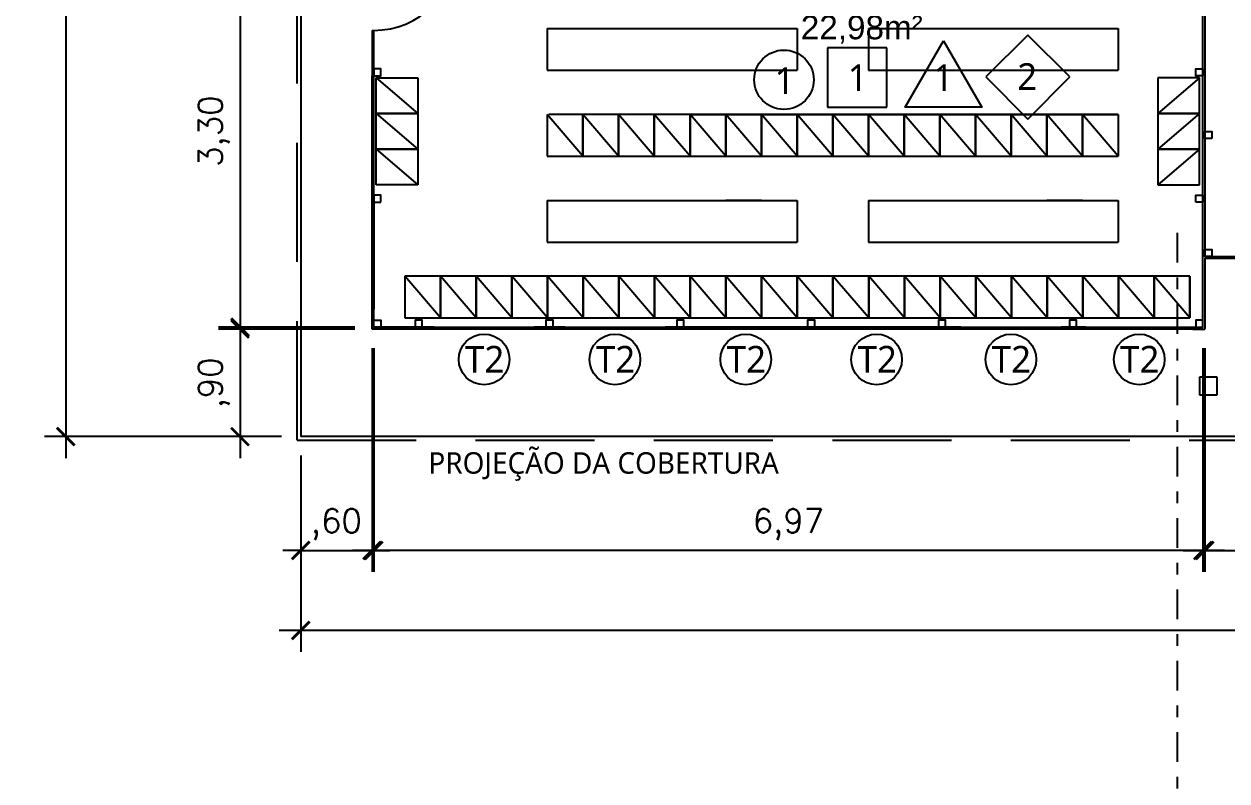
# Model space of a CAD drawing. Header units: millimetres. Extents: x 260 to 453, y 660 to 898.
# Drawn here: x 302.98 to 313.09, y 734.2 to 740.56 of the extents above; entities that cross this region are included whole.
import ezdxf
from ezdxf.enums import TextEntityAlignment as Align

# ---------------------------------------------------------------- set-up
doc = ezdxf.new("R2010")
doc.units = ezdxf.units.MM
for name, pattern in [('ACAD_ISO10W100', [18, 12, -3, 0, -3]), ('DASHDOT', [1, 0.5, -0.25, 0, -0.25]), ('JIS_02_2.0', [3, 2, -1])]:
    doc.linetypes.add(name, pattern=pattern)
for name, color, linetype in [('AR_COTAS', 1, 'Continuous'), ('AR_DIVISÓRIAS', 3, 'Continuous'), ('AR_JANELAS', 254, 'Continuous'), ('AR_SIMBOLOS', 1, 'Continuous'), ('CANT-COMPESADO E ESTR MADEIRA', 3, 'Continuous'), ('CANT-MOBILIARIO', 254, 'Continuous'), ('CANT-PISO', 1, 'Continuous'), ('CANT-PROJ', 252, 'JIS_02_2.0'), ('CANT-TEXTO', 2, 'Continuous'), ('TEXT1', 3, 'ACAD_ISO10W100'), ('texto', 2, 'Continuous')]:
    doc.layers.add(name, color=color, linetype=linetype)
doc.styles.add('arial', font='arial.ttf')
doc.styles.add('ROMANS', font='romans.shx')
doc.styles.add('TREBUCHET', font='trebuc.ttf')
doc.dimstyles.new('ESCALA 1.100', dxfattribs={"dimtxt": 0.2, "dimasz": 0.15, "dimexe": 0.18, "dimexo": 0.16, "dimgap": 0.1, "dimtad": 1, "dimzin": 4, "dimtxsty": 'ROMANS', "dimblk": 'ARCHTICK', "dimcen": 2.5, "dimdle": 0.18, "dimclrd": 256, "dimclre": 256, "dimclrt": 2, "dimazin": 0, "dimtfac": 1, "dimtix": 1, "dimtmove": 2, "dimatfit": 3, "dimldrblk": 'ARCHTICK', "dimfxl": 1, "dimtolj": 1, "dimtzin": 0, "dimlwd": -1, "dimlwe": -1, "dimarcsym": 0})

# ---------------------------------------------------------------- blocks, each defined once
blk = doc.blocks.new('_ArchTick')
at = {"color": 0, "const_width": 0.15}
blk.add_lwpolyline([(-0.5, -0.5), (0.5, 0.5)], dxfattribs=at)
blk = doc.blocks.new('*D22')
at = {"layer": 'AR_COTAS', "transparency": 16777216}
for p, q in [((316.267, 738.432), (316.267, 735.954)), ((312.907, 737.837), (312.907, 735.954)), ((312.727, 736.134), (316.447, 736.134))]:
    blk.add_line(p, q, dxfattribs=at)
at = {"layer": 'Defpoints', "color": 0, "transparency": 16777216}
for p in [(316.267, 738.592), (312.907, 737.997), (316.267, 736.134)]:
    blk.add_point(p, dxfattribs=at)
at = {"layer": 'AR_COTAS', "transparency": 16777216, "xscale": 0.15, "yscale": 0.15, "zscale": 0.15, "rotation": 180}
blk.add_blockref('_ArchTick', (312.907, 736.134), dxfattribs=at)
at = {"layer": 'AR_COTAS', "transparency": 16777216, "xscale": 0.15, "yscale": 0.15, "zscale": 0.15}
blk.add_blockref('_ArchTick', (316.267, 736.134), dxfattribs=at)
at = {"layer": 'AR_COTAS', "color": 2, "transparency": 16777216, "insert": (314.839, 736.354), "char_height": 0.2, "attachment_point": 5, "style": 'ROMANS'}
blk.add_mtext('\\A1;3,36', dxfattribs=at)
blk = doc.blocks.new('*D32')
at = {"layer": 'AR_COTAS', "transparency": 16777216}
for p, q in [((305.907, 737.837), (305.907, 735.954)), ((305.307, 736.932), (305.307, 735.954)), ((305.307, 736.134), (305.157, 736.134)), ((305.307, 736.134), (305.907, 736.134)), ((305.907, 736.134), (306.057, 736.134))]:
    blk.add_line(p, q, dxfattribs=at)
at = {"layer": 'Defpoints', "color": 0, "transparency": 16777216}
for p in [(305.907, 737.997), (305.307, 737.092), (305.907, 736.134)]:
    blk.add_point(p, dxfattribs=at)
at = {"layer": 'AR_COTAS', "transparency": 16777216, "xscale": 0.15, "yscale": 0.15, "zscale": 0.15}
blk.add_blockref('_ArchTick', (305.307, 736.134), dxfattribs=at)
at = {"layer": 'AR_COTAS', "transparency": 16777216, "xscale": 0.15, "yscale": 0.15, "zscale": 0.15, "rotation": 180}
blk.add_blockref('_ArchTick', (305.907, 736.134), dxfattribs=at)
at = {"layer": 'AR_COTAS', "color": 2, "transparency": 16777216, "insert": (305.607, 736.353), "char_height": 0.2, "attachment_point": 5, "style": 'ROMANS'}
blk.add_mtext('\\A1;,60', dxfattribs=at)
blk = doc.blocks.new('*D35')
at = {"layer": 'AR_COTAS', "transparency": 16777216}
for p, q in [((305.922, 737.837), (305.922, 735.954)), ((312.892, 737.837), (312.892, 735.954)), ((313.072, 736.134), (305.742, 736.134))]:
    blk.add_line(p, q, dxfattribs=at)
at = {"layer": 'Defpoints', "color": 0, "transparency": 16777216}
for p in [(305.922, 737.997), (312.892, 737.997), (305.922, 736.134)]:
    blk.add_point(p, dxfattribs=at)
at = {"layer": 'AR_COTAS', "transparency": 16777216, "xscale": 0.15, "yscale": 0.15, "zscale": 0.15, "rotation": 180}
blk.add_blockref('_ArchTick', (305.922, 736.134), dxfattribs=at)
at = {"layer": 'AR_COTAS', "transparency": 16777216, "xscale": 0.15, "yscale": 0.15, "zscale": 0.15}
blk.add_blockref('_ArchTick', (312.892, 736.134), dxfattribs=at)
at = {"layer": 'AR_COTAS', "color": 2, "transparency": 16777216, "insert": (309.407, 736.353), "char_height": 0.2, "attachment_point": 5, "style": 'ROMANS'}
blk.add_mtext('\\A1;6,97', dxfattribs=at)
blk = doc.blocks.new('*D36')
at = {"layer": 'AR_COTAS', "transparency": 16777216}
for p, q in [((305.307, 736.932), (305.307, 735.281)), ((339.182, 736.932), (339.182, 735.281)), ((339.362, 735.461), (305.127, 735.461))]:
    blk.add_line(p, q, dxfattribs=at)
at = {"layer": 'Defpoints', "color": 0, "transparency": 16777216}
for p in [(305.307, 737.092), (339.182, 737.092), (305.307, 735.461)]:
    blk.add_point(p, dxfattribs=at)
at = {"layer": 'AR_COTAS', "transparency": 16777216, "xscale": 0.15, "yscale": 0.15, "zscale": 0.15, "rotation": 180}
blk.add_blockref('_ArchTick', (305.307, 735.461), dxfattribs=at)
at = {"layer": 'AR_COTAS', "transparency": 16777216, "xscale": 0.15, "yscale": 0.15, "zscale": 0.15}
blk.add_blockref('_ArchTick', (339.182, 735.461), dxfattribs=at)
at = {"layer": 'AR_COTAS', "color": 2, "transparency": 16777216, "insert": (322.244, 735.68), "char_height": 0.2, "attachment_point": 5, "style": 'ROMANS'}
blk.add_mtext('\\A1;33,88', dxfattribs=at)
blk = doc.blocks.new('*D37')
at = {"layer": 'AR_COTAS', "transparency": 16777216}
for p, q in [((303.332, 748.462), (303.332, 736.912)), ((304.647, 748.282), (303.152, 748.282)), ((305.147, 737.092), (303.152, 737.092))]:
    blk.add_line(p, q, dxfattribs=at)
at = {"layer": 'Defpoints', "color": 0, "transparency": 16777216}
for p in [(304.807, 748.282), (303.332, 737.092), (305.307, 737.092)]:
    blk.add_point(p, dxfattribs=at)
at = {"layer": 'AR_COTAS', "transparency": 16777216, "xscale": 0.15, "yscale": 0.15, "zscale": 0.15}
for p, rotation in [((303.332, 748.282), 90), ((303.332, 737.092), 270)]:
    blk.add_blockref('_ArchTick', p, dxfattribs=dict(at, rotation=rotation))
at = {"layer": 'AR_COTAS', "color": 2, "transparency": 16777216, "insert": (303.113, 742.687), "char_height": 0.2, "attachment_point": 5, "rotation": 90, "style": 'ROMANS'}
blk.add_mtext('\\A1;11,19', dxfattribs=at)
blk = doc.blocks.new('*D83')
at = {"layer": 'AR_COTAS', "transparency": 16777216}
for p, q in [((304.797, 741.489), (304.797, 737.832)), ((305.762, 741.309), (304.617, 741.309)), ((305.762, 738.012), (304.617, 738.012))]:
    blk.add_line(p, q, dxfattribs=at)
at = {"layer": 'Defpoints', "color": 0, "transparency": 16777216}
for p in [(305.922, 741.309), (304.797, 738.012), (305.922, 738.012)]:
    blk.add_point(p, dxfattribs=at)
at = {"layer": 'AR_COTAS', "transparency": 16777216, "xscale": 0.15, "yscale": 0.15, "zscale": 0.15}
for p, rotation in [((304.797, 741.309), 90), ((304.797, 738.012), 270)]:
    blk.add_blockref('_ArchTick', p, dxfattribs=dict(at, rotation=rotation))
at = {"layer": 'AR_COTAS', "color": 2, "transparency": 16777216, "insert": (304.578, 739.661), "char_height": 0.2, "attachment_point": 5, "rotation": 90, "style": 'ROMANS'}
blk.add_mtext('\\A1;3,30', dxfattribs=at)
blk = doc.blocks.new('*D43')
at = {"layer": 'AR_COTAS', "transparency": 16777216}
for p, q in [((304.797, 738.177), (304.797, 736.912)), ((305.762, 737.997), (304.617, 737.997)), ((305.147, 737.092), (304.617, 737.092))]:
    blk.add_line(p, q, dxfattribs=at)
at = {"layer": 'Defpoints', "color": 0, "transparency": 16777216}
for p in [(305.922, 737.997), (304.797, 737.092), (305.307, 737.092)]:
    blk.add_point(p, dxfattribs=at)
at = {"layer": 'AR_COTAS', "transparency": 16777216, "xscale": 0.15, "yscale": 0.15, "zscale": 0.15}
for p, rotation in [((304.797, 737.997), 90), ((304.797, 737.092), 270)]:
    blk.add_blockref('_ArchTick', p, dxfattribs=dict(at, rotation=rotation))
at = {"layer": 'AR_COTAS', "color": 2, "transparency": 16777216, "insert": (304.578, 737.544), "char_height": 0.2, "attachment_point": 5, "rotation": 90, "style": 'ROMANS'}
blk.add_mtext('\\A1;,90', dxfattribs=at)

msp = doc.modelspace()

# ---------------------------------------------------------------- linework, layer by layer
at = {"layer": 'AR_DIVISÓRIAS', "ltscale": 0.5}
for p, q in [((312.892, 738.012), (312.892, 747.667)), ((312.907, 747.667), (312.907, 738.607)), ((305.907, 740.509), (305.922, 740.509)), ((305.907, 740.509), (305.907, 740.127)), ((305.922, 740.127), (305.922, 740.509)), ((305.907, 738.164), (305.907, 740.127)), ((305.922, 739.227), (305.922, 740.127)), ((305.907, 739.227), (305.907, 739.064)), ((305.922, 739.064), (305.922, 739.227)), ((305.922, 739.064), (305.922, 738.164)), ((312.907, 738.607), (315.407, 738.607)), ((312.907, 738.592), (314.917, 738.592)), ((312.907, 738.592), (312.907, 737.997)), ((305.907, 737.997), (305.907, 738.164)), ((305.922, 738.012), (305.922, 738.164)), ((306.428, 738.012), (305.922, 738.012)), ((306.299, 738.012), (306.299, 737.997)), ((306.428, 737.997), (306.428, 738.012)), ((307.528, 738.012), (307.271, 738.012)), ((307.271, 737.997), (307.271, 738.012)), ((307.528, 737.997), (307.528, 738.012)), ((310.857, 738.012), (308.371, 738.012)), ((308.371, 737.997), (308.371, 738.012)), ((309.728, 737.997), (309.728, 738.012)), ((310.571, 737.997), (310.571, 738.012)), ((310.857, 737.997), (310.857, 738.012)), ((311.907, 738.012), (311.699, 738.012)), ((311.699, 737.997), (311.699, 738.012)), ((311.907, 737.997), (311.907, 738.012)), ((312.807, 738.012), (312.807, 737.997)), ((306.428, 737.997), (305.907, 737.997)), ((307.528, 737.997), (307.271, 737.997)), ((310.857, 737.997), (308.371, 737.997)), ((311.907, 737.997), (311.699, 737.997))]:
    msp.add_line(p, q, dxfattribs=at)
at = {"layer": 'AR_JANELAS', "ltscale": 0.5}
for p, q in [((305.942, 739.511), (305.942, 739.811)), ((312.862, 739.511), (312.862, 739.811)), ((306.428, 738.012), (307.271, 738.012)), ((307.528, 738.012), (308.371, 738.012)), ((308.628, 738.012), (309.471, 738.012)), ((309.728, 738.012), (310.571, 738.012)), ((310.857, 738.012), (311.699, 738.012)), ((311.907, 738.012), (312.807, 738.012)), ((307.271, 737.997), (306.428, 737.997)), ((308.371, 737.997), (307.528, 737.997)), ((309.471, 737.997), (308.628, 737.997)), ((310.571, 737.997), (309.728, 737.997)), ((311.699, 737.997), (310.857, 737.997)), ((312.807, 737.997), (311.907, 737.997))]:
    msp.add_line(p, q, dxfattribs=at)
at = {"layer": 'AR_SIMBOLOS'}
for centre in [(306.849, 737.741), (307.949, 737.741), (309.049, 737.741), (310.149, 737.741), (311.278, 737.741), (312.357, 737.741)]:
    msp.add_circle(centre, 0.213, dxfattribs=at)
at = {"layer": 'CANT-COMPESADO E ESTR MADEIRA', "ltscale": 0.5}
for p, q in [((312.807, 738.012), (312.892, 738.012)), ((312.807, 737.997), (312.907, 737.997)), ((313.012, 737.592), (312.862, 737.592)), ((312.862, 737.592), (312.862, 737.442)), ((313.012, 737.442), (313.012, 737.592)), ((312.862, 737.442), (313.012, 737.442))]:
    msp.add_line(p, q, dxfattribs=at)
for points in [[(305.922, 740.127), (305.982, 740.127), (305.982, 740.187), (305.922, 740.187)], [(312.892, 740.127), (312.832, 740.127), (312.832, 740.187), (312.892, 740.187)], [(312.967, 739.599), (312.907, 739.599), (312.907, 739.659), (312.967, 739.659)], [(305.982, 739.064), (305.982, 739.124), (305.922, 739.124), (305.922, 739.064)], [(312.832, 739.064), (312.832, 739.124), (312.892, 739.124), (312.892, 739.064)], [(312.967, 738.607), (312.907, 738.607), (312.907, 738.667), (312.967, 738.667)], [(305.982, 738.012), (305.922, 738.012), (305.922, 738.072), (305.982, 738.072)], [(306.269, 738.012), (306.329, 738.012), (306.329, 738.072), (306.269, 738.072)], [(307.369, 738.012), (307.429, 738.012), (307.429, 738.072), (307.369, 738.072)], [(308.469, 738.012), (308.529, 738.012), (308.529, 738.072), (308.469, 738.072)], [(309.569, 738.012), (309.629, 738.012), (309.629, 738.072), (309.569, 738.072)], [(310.669, 738.012), (310.729, 738.012), (310.729, 738.072), (310.669, 738.072)], [(311.769, 738.012), (311.829, 738.012), (311.829, 738.072), (311.769, 738.072)], [(312.832, 738.012), (312.892, 738.012), (312.892, 738.072), (312.832, 738.072)]]:
    msp.add_lwpolyline(points, close=True, dxfattribs=at)
at = {"layer": 'CANT-COMPESADO E ESTR MADEIRA', "color": 254, "ltscale": 0.5}
msp.add_arc((305.922, 741.209), 0.7, 270, 358.7727, dxfattribs=at)
at = {"layer": 'CANT-MOBILIARIO', "ltscale": 0.5}
for p, q in [((307.38, 740.525), (307.38, 740.175)), ((307.38, 740.525), (309.48, 740.525)), ((309.48, 740.525), (309.48, 740.175)), ((310.08, 740.525), (310.08, 740.175)), ((310.08, 740.525), (312.18, 740.525)), ((312.18, 740.525), (312.18, 740.175)), ((307.38, 740.175), (309.48, 740.175)), ((310.08, 740.175), (312.18, 740.175)), ((305.942, 740.111), (306.292, 740.111)), ((305.942, 739.811), (305.942, 740.111)), ((305.942, 740.111), (306.292, 739.811)), ((306.292, 740.111), (306.292, 739.811)), ((312.862, 740.111), (312.512, 740.111)), ((312.512, 740.111), (312.512, 739.811)), ((312.862, 740.111), (312.512, 739.811)), ((312.862, 739.811), (312.862, 740.111)), ((306.292, 739.811), (305.942, 739.811)), ((305.942, 739.811), (306.292, 739.811)), ((305.942, 739.811), (306.292, 739.511)), ((306.292, 739.811), (306.292, 739.511)), ((307.38, 739.801), (307.38, 739.451)), ((307.68, 739.451), (307.38, 739.801)), ((307.692, 739.801), (307.392, 739.801)), ((307.68, 739.801), (307.68, 739.451)), ((307.98, 739.451), (307.68, 739.801)), ((307.68, 739.451), (307.68, 739.801)), ((307.992, 739.801), (307.692, 739.801)), ((307.98, 739.801), (307.98, 739.451)), ((308.28, 739.451), (307.98, 739.801)), ((307.98, 739.451), (307.98, 739.801)), ((308.292, 739.801), (307.992, 739.801)), ((308.28, 739.801), (308.28, 739.451)), ((308.58, 739.451), (308.28, 739.801)), ((308.28, 739.451), (308.28, 739.801)), ((308.592, 739.801), (308.292, 739.801)), ((308.58, 739.801), (308.88, 739.801)), ((308.88, 739.801), (308.58, 739.801)), ((308.58, 739.801), (308.58, 739.451)), ((308.88, 739.451), (308.58, 739.801)), ((308.58, 739.451), (308.58, 739.801)), ((308.88, 739.801), (309.18, 739.801)), ((309.18, 739.801), (308.88, 739.801)), ((308.88, 739.801), (308.88, 739.451)), ((309.18, 739.451), (308.88, 739.801)), ((308.88, 739.451), (308.88, 739.801)), ((309.18, 739.801), (309.48, 739.801)), ((309.48, 739.801), (309.18, 739.801)), ((309.18, 739.801), (309.18, 739.451)), ((309.48, 739.451), (309.18, 739.801)), ((309.18, 739.451), (309.18, 739.801)), ((309.48, 739.801), (309.78, 739.801)), ((309.78, 739.801), (309.48, 739.801)), ((309.48, 739.801), (309.48, 739.451)), ((309.78, 739.451), (309.48, 739.801)), ((309.48, 739.451), (309.48, 739.801)), ((309.78, 739.801), (310.08, 739.801)), ((310.08, 739.801), (309.78, 739.801)), ((309.78, 739.801), (309.78, 739.451)), ((310.08, 739.451), (309.78, 739.801)), ((309.78, 739.451), (309.78, 739.801)), ((310.08, 739.801), (310.38, 739.801)), ((310.38, 739.801), (310.08, 739.801)), ((310.08, 739.801), (310.08, 739.451)), ((310.38, 739.451), (310.08, 739.801)), ((310.08, 739.451), (310.08, 739.801)), ((310.38, 739.801), (310.68, 739.801)), ((310.68, 739.801), (310.38, 739.801)), ((310.38, 739.801), (310.38, 739.451)), ((310.68, 739.451), (310.38, 739.801)), ((310.38, 739.451), (310.38, 739.801)), ((310.68, 739.801), (310.98, 739.801)), ((310.98, 739.801), (310.68, 739.801)), ((310.68, 739.801), (310.68, 739.451)), ((310.98, 739.451), (310.68, 739.801)), ((310.68, 739.451), (310.68, 739.801)), ((310.98, 739.801), (311.28, 739.801)), ((311.28, 739.801), (310.98, 739.801)), ((310.98, 739.801), (310.98, 739.451)), ((311.28, 739.451), (310.98, 739.801)), ((310.98, 739.451), (310.98, 739.801)), ((311.28, 739.801), (311.58, 739.801)), ((311.58, 739.801), (311.28, 739.801)), ((311.28, 739.801), (311.28, 739.451)), ((311.58, 739.451), (311.28, 739.801)), ((311.28, 739.451), (311.28, 739.801)), ((311.58, 739.801), (311.88, 739.801)), ((311.88, 739.801), (311.58, 739.801)), ((311.58, 739.801), (311.58, 739.451)), ((311.88, 739.451), (311.58, 739.801)), ((311.58, 739.451), (311.58, 739.801)), ((311.88, 739.801), (312.18, 739.801)), ((312.18, 739.801), (311.88, 739.801)), ((311.88, 739.801), (311.88, 739.451)), ((312.18, 739.451), (311.88, 739.801)), ((311.88, 739.451), (311.88, 739.801)), ((312.18, 739.801), (312.18, 739.451)), ((312.512, 739.811), (312.862, 739.811)), ((312.862, 739.811), (312.512, 739.811)), ((312.512, 739.811), (312.512, 739.511)), ((312.862, 739.811), (312.512, 739.511)), ((306.292, 739.511), (305.942, 739.511)), ((305.942, 739.511), (306.292, 739.511)), ((305.942, 739.211), (305.942, 739.511)), ((305.942, 739.511), (306.292, 739.211)), ((306.292, 739.511), (306.292, 739.211)), ((307.38, 739.451), (307.68, 739.451)), ((307.68, 739.451), (307.98, 739.451)), ((307.98, 739.451), (308.28, 739.451)), ((308.28, 739.451), (308.58, 739.451)), ((308.58, 739.451), (308.88, 739.451)), ((308.88, 739.451), (309.18, 739.451)), ((309.18, 739.451), (309.48, 739.451)), ((309.48, 739.451), (309.78, 739.451)), ((309.78, 739.451), (310.08, 739.451)), ((310.08, 739.451), (310.38, 739.451)), ((310.38, 739.451), (310.68, 739.451)), ((310.68, 739.451), (310.98, 739.451)), ((310.98, 739.451), (311.28, 739.451)), ((311.28, 739.451), (311.58, 739.451)), ((311.58, 739.451), (311.88, 739.451)), ((311.88, 739.451), (312.18, 739.451)), ((312.512, 739.511), (312.862, 739.511)), ((312.862, 739.511), (312.512, 739.511)), ((312.512, 739.511), (312.512, 739.211)), ((312.862, 739.511), (312.512, 739.211)), ((312.862, 739.211), (312.862, 739.511)), ((306.292, 739.211), (305.942, 739.211)), ((312.512, 739.211), (312.862, 739.211)), ((307.38, 739.077), (307.38, 738.727)), ((307.38, 739.077), (309.48, 739.077)), ((309.18, 739.077), (308.88, 739.077)), ((309.48, 739.077), (309.48, 738.727)), ((310.08, 739.077), (310.08, 738.727)), ((310.08, 739.077), (312.18, 739.077)), ((311.88, 739.077), (311.58, 739.077)), ((312.18, 739.077), (312.18, 738.727)), ((307.38, 738.727), (309.48, 738.727)), ((310.08, 738.727), (312.18, 738.727)), ((306.482, 738.442), (306.182, 738.442)), ((306.182, 738.442), (306.182, 738.092)), ((306.482, 738.092), (306.182, 738.442)), ((306.782, 738.442), (306.482, 738.442)), ((306.482, 738.442), (306.482, 738.092)), ((306.782, 738.092), (306.482, 738.442)), ((306.482, 738.092), (306.482, 738.442)), ((307.082, 738.442), (306.782, 738.442)), ((306.782, 738.442), (306.782, 738.092)), ((307.082, 738.092), (306.782, 738.442)), ((306.782, 738.092), (306.782, 738.442)), ((307.382, 738.442), (307.082, 738.442)), ((307.082, 738.442), (307.082, 738.092)), ((307.382, 738.092), (307.082, 738.442)), ((307.082, 738.092), (307.082, 738.442)), ((307.682, 738.442), (307.382, 738.442)), ((307.382, 738.442), (307.382, 738.092)), ((307.682, 738.092), (307.382, 738.442)), ((307.382, 738.092), (307.382, 738.442)), ((307.982, 738.442), (307.682, 738.442)), ((307.682, 738.442), (307.682, 738.092)), ((307.982, 738.092), (307.682, 738.442)), ((307.682, 738.092), (307.682, 738.442)), ((308.282, 738.442), (307.982, 738.442)), ((307.982, 738.442), (307.982, 738.092)), ((308.282, 738.092), (307.982, 738.442)), ((307.982, 738.092), (307.982, 738.442)), ((308.582, 738.442), (308.282, 738.442)), ((308.282, 738.442), (308.282, 738.092)), ((308.582, 738.092), (308.282, 738.442)), ((308.282, 738.092), (308.282, 738.442)), ((308.882, 738.442), (308.582, 738.442)), ((308.582, 738.442), (308.582, 738.092)), ((308.882, 738.092), (308.582, 738.442)), ((308.582, 738.092), (308.582, 738.442)), ((309.182, 738.442), (308.882, 738.442)), ((308.882, 738.442), (308.882, 738.092)), ((309.182, 738.092), (308.882, 738.442)), ((308.882, 738.092), (308.882, 738.442)), ((309.482, 738.442), (309.182, 738.442)), ((309.182, 738.442), (309.182, 738.092)), ((309.482, 738.092), (309.182, 738.442)), ((309.182, 738.092), (309.182, 738.442)), ((309.782, 738.442), (309.482, 738.442)), ((309.482, 738.442), (309.482, 738.092)), ((309.782, 738.092), (309.482, 738.442)), ((309.482, 738.092), (309.482, 738.442)), ((310.082, 738.442), (309.782, 738.442)), ((309.782, 738.442), (309.782, 738.092)), ((310.082, 738.092), (309.782, 738.442)), ((309.782, 738.092), (309.782, 738.442)), ((310.382, 738.442), (310.082, 738.442)), ((310.082, 738.442), (310.082, 738.092)), ((310.382, 738.092), (310.082, 738.442)), ((310.082, 738.092), (310.082, 738.442)), ((310.682, 738.442), (310.382, 738.442)), ((310.382, 738.442), (310.382, 738.092)), ((310.682, 738.092), (310.382, 738.442)), ((310.382, 738.092), (310.382, 738.442)), ((310.982, 738.442), (310.682, 738.442)), ((310.682, 738.442), (310.682, 738.092)), ((310.982, 738.092), (310.682, 738.442)), ((310.682, 738.092), (310.682, 738.442)), ((311.282, 738.442), (310.982, 738.442)), ((310.982, 738.442), (310.982, 738.092)), ((311.282, 738.092), (310.982, 738.442)), ((310.982, 738.092), (310.982, 738.442)), ((311.582, 738.442), (311.282, 738.442)), ((311.282, 738.442), (311.282, 738.092)), ((311.582, 738.092), (311.282, 738.442)), ((311.282, 738.092), (311.282, 738.442)), ((311.882, 738.442), (311.582, 738.442)), ((311.582, 738.442), (311.582, 738.092)), ((311.882, 738.092), (311.582, 738.442)), ((311.582, 738.092), (311.582, 738.442)), ((312.182, 738.442), (311.882, 738.442)), ((311.882, 738.442), (311.882, 738.092)), ((312.182, 738.092), (311.882, 738.442)), ((311.882, 738.092), (311.882, 738.442)), ((312.482, 738.442), (312.182, 738.442)), ((312.182, 738.442), (312.182, 738.092)), ((312.482, 738.092), (312.182, 738.442)), ((312.182, 738.092), (312.182, 738.442)), ((312.782, 738.442), (312.482, 738.442)), ((312.482, 738.442), (312.482, 738.092)), ((312.782, 738.092), (312.482, 738.442)), ((312.482, 738.092), (312.482, 738.442)), ((312.782, 738.442), (312.782, 738.092)), ((312.782, 738.092), (312.782, 738.442)), ((306.182, 738.092), (306.482, 738.092)), ((306.482, 738.092), (306.782, 738.092)), ((306.782, 738.092), (307.082, 738.092)), ((307.082, 738.092), (307.382, 738.092)), ((307.382, 738.092), (307.682, 738.092)), ((307.682, 738.092), (307.982, 738.092)), ((307.982, 738.092), (308.282, 738.092)), ((308.282, 738.092), (308.582, 738.092)), ((308.582, 738.092), (308.882, 738.092)), ((308.882, 738.092), (309.182, 738.092)), ((309.182, 738.092), (309.482, 738.092)), ((309.482, 738.092), (309.782, 738.092)), ((309.782, 738.092), (310.082, 738.092)), ((310.082, 738.092), (310.382, 738.092)), ((310.382, 738.092), (310.682, 738.092)), ((310.682, 738.092), (310.982, 738.092)), ((310.982, 738.092), (311.282, 738.092)), ((311.282, 738.092), (311.582, 738.092)), ((311.582, 738.092), (311.882, 738.092)), ((311.882, 738.092), (312.182, 738.092)), ((312.182, 738.092), (312.482, 738.092)), ((312.482, 738.092), (312.782, 738.092))]:
    msp.add_line(p, q, dxfattribs=at)
at = {"layer": 'CANT-PISO', "color": 254, "linetype": 'Continuous'}
for p in [(305.307, 748.282), (339.182, 737.092)]:
    msp.add_line(p, (305.307, 737.092), dxfattribs=at)
at = {"layer": 'CANT-PROJ', "color": 1, "ltscale": 0.5}
for q in [(305.277, 748.312), (339.212, 737.062)]:
    msp.add_line((305.277, 737.062), q, dxfattribs=at)
at = {"layer": 'CANT-TEXTO', "color": 5, "linetype": 'DASHDOT', "ltscale": 0.5}
msp.add_line((312.676, 738.806), (312.676, 732.424), dxfattribs=at)
at = {"layer": 'TEXT1', "linetype": 'Continuous'}
for p, q in [((311.421, 740.47), (311.067, 740.117)), ((311.774, 740.117), (311.421, 740.47)), ((309.735, 740.363), (309.735, 739.863)), ((310.235, 740.363), (309.735, 740.363)), ((310.235, 739.863), (310.235, 740.363)), ((311.067, 740.117), (311.421, 739.763)), ((311.421, 739.763), (311.774, 740.117)), ((309.735, 739.863), (310.235, 739.863))]:
    msp.add_line(p, q, dxfattribs=at)
msp.add_lwpolyline([(310.712, 740.422), (311.034, 739.863), (310.389, 739.863)], close=True, dxfattribs=at)
msp.add_circle((309.37, 740.094), 0.25, dxfattribs=at)

# ---------------------------------------------------------------- texts
at = {"layer": 'CANT-TEXTO', "style": 'TREBUCHET'}
for s, p in [('1', (309.99, 739.999)), ('1', (310.71, 739.999)), ('2', (311.415, 740.008)), ('1', (309.375, 739.973)), ('T2', (306.854, 737.63)), ('T2', (307.954, 737.63)), ('T2', (309.054, 737.63)), ('T2', (310.154, 737.63)), ('T2', (311.282, 737.63)), ('T2', (312.361, 737.63))]:
    msp.add_text(s, height=0.225, dxfattribs=at).set_placement(p, align=Align.CENTER)
at = {"layer": 'CANT-TEXTO', "insert": (307.854, 736.84), "char_height": 0.18, "width": 5.4021, "attachment_point": 5, "style": 'TREBUCHET'}
msp.add_mtext('PROJEÇÃO DA COBERTURA', dxfattribs=at)
at = {"layer": 'texto', "ltscale": 0.5, "insert": (310.024, 740.397), "char_height": 0.2, "width": 1.61623, "attachment_point": 8, "style": 'arial'}
msp.add_mtext('ARMÁRIOS\\P22,98m²', dxfattribs=at)

# ---------------------------------------------------------------- dimensions: what is measured, and where the dimension line sits
at = {"layer": 'AR_COTAS'}
for base, p1, p2, angle, picture, middle in [((303.332, 737.092), (304.807, 748.282), (305.307, 737.092), 90, '*D37', (303.113, 742.687)), ((304.797, 738.012), (305.922, 741.309), (305.922, 738.012), 90, '*D83', (304.578, 739.661)), ((304.796869, 737.091977), (305.921953, 737.996976), (305.306953, 737.091977), 90, '*D43', (304.577821, 737.544477)), ((305.907, 736.134), (305.307, 737.092), (305.907, 737.997), 180, '*D32', (305.607, 736.353))]:
    dim = msp.add_linear_dim(base=base, p1=p1, p2=p2, angle=angle, dimstyle='ESCALA 1.100', dxfattribs=at)
    dim.commit()
    dim.dimension.update_dxf_attribs({"geometry": picture, "text_midpoint": middle})
dim = msp.add_linear_dim(base=(316.267, 736.134), p1=(312.907, 737.997), p2=(316.267, 738.592), dimstyle='ESCALA 1.100', dxfattribs=at)
dim.commit()
dim.dimension.update_dxf_attribs({"geometry": '*D22', "text_midpoint": (314.839, 736.354), "dimtype": 160})
for base, p1, p2, picture, middle in [((305.922, 736.134), (312.892, 737.997), (305.922, 737.997), '*D35', (309.407, 736.353)), ((305.30695, 735.46082), (339.18196, 737.09198), (305.30695, 737.09198), '*D36', (322.24446, 735.67987))]:
    dim = msp.add_linear_dim(base=base, p1=p1, p2=p2, dimstyle='ESCALA 1.100', dxfattribs=at)
    dim.commit()
    dim.dimension.update_dxf_attribs({"geometry": picture, "text_midpoint": middle})

doc.saveas('drawing.dxf')
